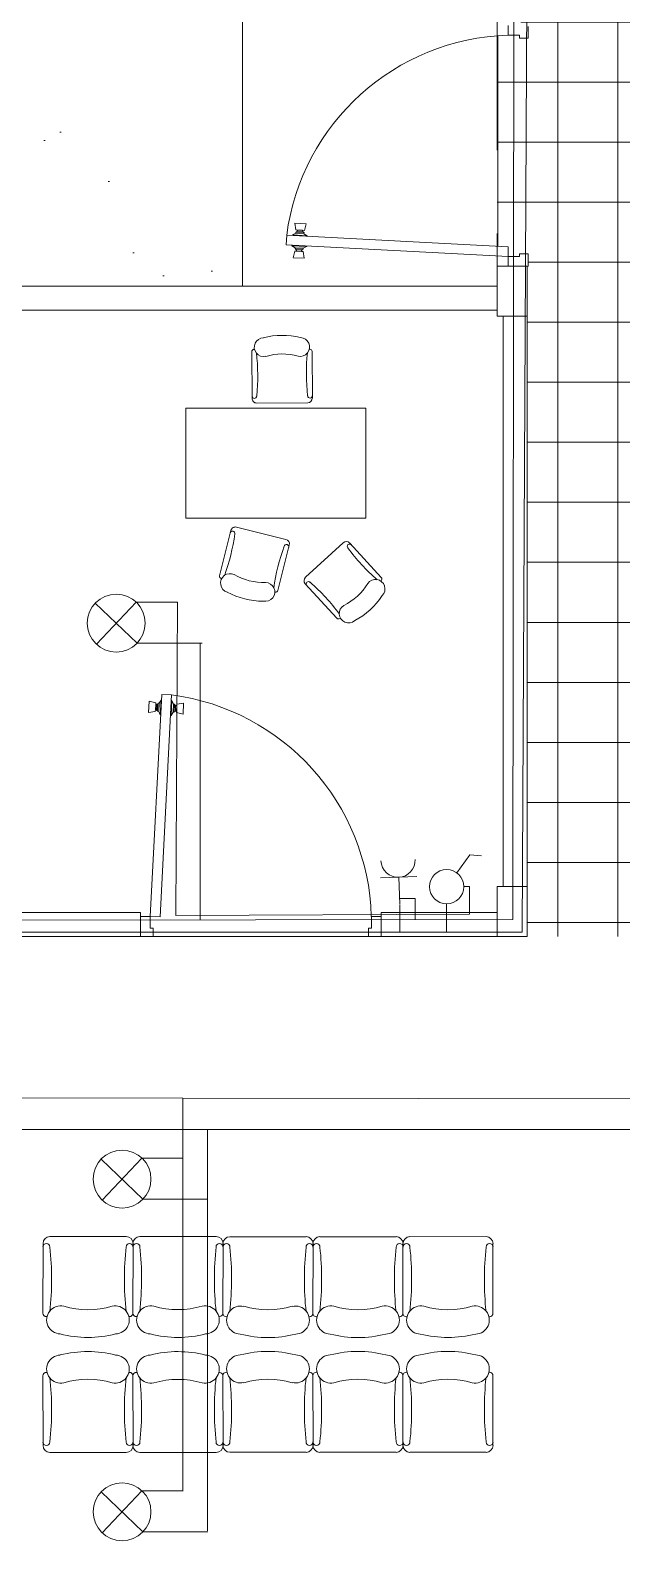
# Model space of a CAD drawing. Header units: millimetres. Extents: x 19.4 to 36.1, y 0 to 11.7.
# Drawn here: x 23.736 to 24.448, y 5.016 to 6.832 of the extents above; entities that cross this region are included whole.
import ezdxf

# ---------------------------------------------------------------- set-up
doc = ezdxf.new("R2010")
doc.units = ezdxf.units.MM
doc.header["$MEASUREMENT"] = 0
for name, pattern in [('CONTINUA', [0]), ('DIS', [3.5, 2.5, -1]), ('NASCOSTA', [0.375, 0.25, -0.125]), ('STYLE_02', [0.295276, 0.19685, -0.098425])]:
    doc.linetypes.add(name, pattern=pattern)
doc.layers.get('0').update_dxf_attribs({"lineweight": 9})
for name, color, linetype, lineweight in [('Fasa', 1, 'Continuous', 9), ('Fasa MCB to end', 30, 'Continuous', 9), ('Lampu', 7, 'Continuous', 9), ('netral2', 5, 'NASCOSTA', 9), ('Saklar_SK', 7, 'Continuous', 9), ('SEGMENTED 1 150', 253, 'Continuous', 5), ('WALL 1 150', 250, 'Continuous', 13)]:
    doc.layers.add(name, color=color, linetype=linetype, lineweight=lineweight)
doc.layers.add('FURNITURE K 1 150', color=7, linetype='Continuous', lineweight=9, true_color=0xa7aeab)
doc.layers.add('HATCH K 1 150', color=7, linetype='Continuous', lineweight=0, true_color=0xbdbdc2)
doc.layers.add('TREE M 1 150', color=7, linetype='Continuous', lineweight=9, true_color=0xa1acc9, transparency=0.7)

# ---------------------------------------------------------------- blocks, each defined once
blk = doc.blocks.new('PUERTA1')
at = {"lineweight": 15}
for p, q in [((-1.1414, 0), (-1.2, 0)), ((-0.0635, 0), (0, 0)), ((-0.0635, -0.0425), (-0.0635, 0)), ((-1.1556, -0.1), (-1.1556, -0.0425)), ((-1.1414, -0.0425), (-1.1556, -0.0425)), ((-1.1414, -0.0425), (-1.1414, 0)), ((-0.0635, -0.0425), (-0.0494, -0.0425)), ((-0.0494, -0.1), (-0.0494, -0.0425)), ((-1.1556, -0.1), (-1.205, -0.1)), ((-0.1561, -1.2076), (-0.0989, -0.0991)), ((-0.0494, -0.1), (-0.1076, -1.2102)), ((-0.0494, -0.1), (-0.0989, -0.0991)), ((-0.0494, -0.1), (0, -0.1)), ((-0.2166, -1.167), (-0.2137, -1.1109)), ((-0.1804, -1.1194), (-0.2137, -1.1109)), ((-0.1809, -1.1284), (-0.1822, -1.153)), ((-0.1809, -1.1284), (-0.1804, -1.1194)), ((-0.1753, -1.1287), (-0.1809, -1.1284)), ((-0.1753, -1.1287), (-0.1766, -1.1533)), ((-0.1753, -1.1287), (-0.1751, -1.1253)), ((-0.1695, -1.1256), (-0.1751, -1.1253)), ((-0.1695, -1.1256), (-0.1711, -1.157)), ((-0.1695, -1.1256), (-0.1693, -1.1211)), ((-0.1637, -1.1214), (-0.1693, -1.1211)), ((-0.1637, -1.1214), (-0.1658, -1.1618)), ((-0.1538, -1.105), (-0.1637, -1.1214)), ((-0.1538, -1.105), (-0.1577, -1.1791)), ((-0.1516, -1.1052), (-0.1538, -1.105)), ((-0.1, -1.1079), (-0.1039, -1.1819)), ((-0.1022, -1.1077), (-0.1, -1.1079)), ((-0.1, -1.1079), (-0.0919, -1.1252)), ((-0.0919, -1.1252), (-0.094, -1.1655)), ((-0.0919, -1.1252), (-0.0863, -1.1254)), ((-0.0865, -1.1299), (-0.0882, -1.1613)), ((-0.0865, -1.1299), (-0.0863, -1.1254)), ((-0.0865, -1.1299), (-0.0809, -1.1302)), ((-0.0811, -1.1336), (-0.0809, -1.1302)), ((-0.0755, -1.1339), (-0.075, -1.1249)), ((-0.075, -1.1249), (-0.041, -1.1199)), ((-0.044, -1.176), (-0.041, -1.1199)), ((-0.1827, -1.162), (-0.2166, -1.167)), ((-0.1822, -1.153), (-0.1827, -1.162)), ((-0.1766, -1.1533), (-0.1822, -1.153)), ((-0.1766, -1.1533), (-0.1768, -1.1567)), ((-0.1711, -1.157), (-0.1768, -1.1567)), ((-0.1711, -1.157), (-0.1714, -1.1615)), ((-0.1658, -1.1618), (-0.1714, -1.1615)), ((-0.1577, -1.1791), (-0.1658, -1.1618)), ((-0.1554, -1.1792), (-0.1577, -1.1791)), ((-0.1076, -1.2102), (-0.1561, -1.2076)), ((-0.1535, -1.1422), (-0.1535, -1.1422)), ((-0.1535, -1.1422), (-0.1535, -1.1422)), ((-0.1061, -1.1818), (-0.1039, -1.1819)), ((-0.1039, -1.1819), (-0.094, -1.1655)), ((-0.094, -1.1655), (-0.0884, -1.1658)), ((-0.0882, -1.1613), (-0.0884, -1.1658)), ((-0.0882, -1.1613), (-0.0826, -1.1616)), ((-0.0824, -1.1583), (-0.0826, -1.1616)), ((-0.0811, -1.1336), (-0.0824, -1.1583)), ((-0.0824, -1.1583), (-0.0768, -1.1586)), ((-0.0811, -1.1336), (-0.0755, -1.1339)), ((-0.0768, -1.1586), (-0.0772, -1.1675)), ((-0.0772, -1.1675), (-0.044, -1.176)), ((-0.0755, -1.1339), (-0.0768, -1.1586))]:
    blk.add_line(p, q, dxfattribs=at)
at = {"color": 8, "lineweight": 15}
blk.add_arc((-0.0065, -0.0679), 1.1495, 181.60091, 262.52577, dxfattribs=at)
blk = doc.blocks.new('saklar tunggal')
at = {"color": 30}
for p, q in [((6.9703, 1.4504), (6.9843, 1.4734)), ((6.9843, 1.4734), (6.9985, 1.4734))]:
    blk.add_line(p, q, dxfattribs=at)
blk.add_circle((6.9596, 1.4329), 0.0206, dxfattribs=at)
blk = doc.blocks.new('saklar')
at = {"color": 64}
for p, q in [((6.8013, 1.4433), (6.8013, 1.4759)), ((6.7795, 1.4433), (6.8231, 1.4433))]:
    blk.add_line(p, q, dxfattribs=at)
blk.add_arc((6.8013, 1.4228), 0.0206, 0, 180, dxfattribs=at)
blk = doc.blocks.new('lampu')
at = {"color": 250}
for p, q in [((7.1357, 3.4391), (7.1861, 3.391)), ((7.1848, 3.4404), (7.137, 3.3898)), ((7.1609, 3.4151), (7.1609, 3.4151))]:
    blk.add_line(p, q, dxfattribs=at)
at = {"color": 230}
blk.add_circle((7.1609, 3.4151), 0.0348, dxfattribs=at)
blk = doc.blocks.new('*U37')
at = {"layer": 'Fasa', "linetype": 'CONTINUA', "ltscale": 100}
blk.add_line((-0.0106, 0.0253), (0.0393, 0.0253), dxfattribs=at)
at = {"layer": 'netral2', "linetype": 'STYLE_02'}
blk.add_line((-0.0092, -0.024), (0.0691, -0.024), dxfattribs=at)
at = {"layer": 'Lampu', "color": 250}
blk.add_blockref('lampu', (-7.1952, -3.4151), dxfattribs=at)
blk = doc.blocks.new('*U38')
at = {"layer": 'netral2', "color": 0, "linetype": 'ByBlock', "lineweight": -2, "transparency": 16777216}
for p in [(0, 0), (0.82, 0), (1.64, 0)]:
    blk.add_blockref('*U37', p, dxfattribs=at)
blk = doc.blocks.new('*U52')
at = {"layer": 'Fasa', "linetype": 'CONTINUA', "ltscale": 100}
blk.add_line((-0.0106, 0.0253), (0.0393, 0.0253), dxfattribs=at)
at = {"layer": 'netral2', "linetype": 'STYLE_02'}
blk.add_line((-0.0092, -0.024), (0.0691, -0.024), dxfattribs=at)
at = {"layer": 'Lampu', "color": 250}
blk.add_blockref('lampu', (-7.1952, -3.4151), dxfattribs=at)
blk = doc.blocks.new('*U53')
at = {"layer": 'netral2', "color": 0, "linetype": 'ByBlock', "lineweight": -2, "transparency": 16777216}
for p in [(1.6, 0.4), (1.6, 0)]:
    blk.add_blockref('*U52', p, dxfattribs=at)

msp = doc.modelspace()

# ---------------------------------------------------------------- hatches: boundary and pattern name
at = {"layer": 'HATCH K 1 150'}
h = msp.add_hatch(dxfattribs=at)
h.set_pattern_fill('_USER,_O', color=256, scale=0.072172, double=1, pattern_type=0)
h.set_pattern_definition([(0, (-525.287496, -171.13314), (0, 0.072171593), []), (90, (-525.287496, -171.13314), (-0.072171593, 4e-18), [])])
h.paths.add_polyline_path([(24.6366, 6.7173, -0.414214), (24.6481, 6.7288), (24.6938, 6.7288), (24.6938, 6.8132), (24.6938, 6.8494), (24.6938, 6.8647), (24.6938, 6.9655), (24.6481, 6.9655, -0.414214), (24.6366, 6.977), (24.6366, 7.0347, -0.414214), (24.6481, 7.0463), (24.6938, 7.0463), (24.6938, 7.1378), (24.4777, 7.1378), (24.3269, 7.1379), (24.3269, 6.8369), (24.3356, 6.8369), (24.3356, 6.8228), (24.3254, 6.8228), (24.3254, 6.8262), (24.3116, 6.8262, 0.011999), (24.2983, 6.8255), (24.2983, 6.5727), (24.3118, 6.572), (24.3116, 6.5601), (24.3254, 6.5601), (24.3254, 6.5635), (24.3356, 6.5635), (24.3356, 6.5482), (24.3344, 6.4884), (24.3344, 5.8028), (24.3344, 5.7426), (24.6938, 5.7426), (24.6938, 6.5245), (24.6938, 6.648), (24.6481, 6.648, -0.414214), (24.6366, 6.6595)])
h.paths.add_polyline_path([(24.5313, 7.1108), (24.6401, 7.1108), (24.6401, 7.165), (24.5313, 7.165)], flags=9)
h.paths.add_polyline_path([(24.5466, 6.2155), (24.5466, 6.5803), (24.4719, 6.5803), (24.4719, 6.2155)], flags=24)
at = {"layer": 'TREE M 1 150', "ltscale": 0.8}
h = msp.add_hatch(dxfattribs=at)
h.set_pattern_fill('AR-SAND', color=256, scale=0.007217, style=0, double=1)
h.set_pattern_definition([(37.5, (-525.2875, -171.13314), (-0.01154768, 0.35321733), [0, -0.27864009, 0, -0.31163694, 0, -0.29788825]), (7.5, (-525.2875, -171.13314), (0.3244281, 0.5173441), [0, -0.150319, 0, -0.25114271, 0, -0.09624082]), (327.5, (-525.51297, -171.13314), (0.5708718, 0.00103724), [0, -0.09165792, 0, -0.32996852, 0, -0.43079224]), (317.5, (-525.51297, -171.13314), (0.55107086, 0.16089164), [0, -0.04582896, 0, -0.2163127, 0, -0.2474764])])
h.paths.add_polyline_path([(21.7523, 9.9579), (21.749, 6.5245), (23.9917, 6.5245), (23.9917, 9.9579)])

# ---------------------------------------------------------------- linework, layer by layer
at = {"layer": 'Fasa', "linetype": 'CONTINUA', "ltscale": 100}
for p, q in [((23.9135, 6.1447), (23.9117, 5.7679)), ((24.2649, 5.8026), (24.258, 5.8026)), ((24.2649, 5.7693), (24.2649, 5.8026)), ((23.9117, 5.7679), (24.2649, 5.7693)), ((23.121, 5.5493), (23.9202, 5.5484)), ((23.9202, 5.5484), (23.9202, 5.4762)), ((23.9202, 5.5484), (24.7199, 5.5468)), ((23.9202, 5.4762), (23.9202, 5.0762))]:
    msp.add_line(p, q, dxfattribs=at)
at = {"layer": 'Fasa MCB to end', "linetype": 'CONTINUA', "ltscale": 100}
for p, q in [((24.3283, 5.7479), (24.3356, 7.1452)), ((24.1812, 5.7807), (24.1812, 5.7479)), ((24.2375, 5.7818), (24.2375, 5.7479)), ((21.7546, 5.7476), (24.3283, 5.7479))]:
    msp.add_line(p, q, dxfattribs=at)
at = {"layer": 'FURNITURE K 1 150', "ltscale": 0.016}
for p, q in [((24.0058, 6.4485), (24.0058, 6.4485)), ((24.0728, 6.4488), (24.0728, 6.4488)), ((24.003, 6.4457), (24.0034, 6.3896)), ((24.0759, 6.3899), (24.0756, 6.446)), ((23.9236, 6.2457), (23.9236, 6.378)), ((23.9236, 6.378), (24.1401, 6.378)), ((24.009, 6.384), (24.0703, 6.3843)), ((24.1401, 6.378), (24.1401, 6.2457)), ((24.1401, 6.2457), (23.9236, 6.2457)), ((23.9779, 6.2308), (23.9642, 6.1764)), ((24.0441, 6.2199), (23.9846, 6.2349)), ((24.0345, 6.1587), (24.0482, 6.2131)), ((24.113, 6.216), (24.0678, 6.1746)), ((24.1588, 6.1743), (24.1209, 6.2156)), ((23.9662, 6.173), (23.9662, 6.173)), ((24.0674, 6.1667), (24.1053, 6.1253)), ((24.1586, 6.1703), (24.1586, 6.1703)), ((24.0311, 6.1567), (24.0311, 6.1567)), ((24.1092, 6.1252), (24.1092, 6.1252)), ((23.7601, 5.3818), (23.8518, 5.3819)), ((23.8684, 5.3819), (23.9601, 5.3819)), ((23.9767, 5.3817), (24.0684, 5.3817)), ((24.085, 5.3817), (24.1767, 5.3817)), ((24.1933, 5.3817), (24.285, 5.3818)), ((23.7517, 5.2897), (23.7518, 5.3735)), ((23.86, 5.2897), (23.8601, 5.3735)), ((23.9683, 5.2896), (23.9684, 5.3736)), ((24.0766, 5.2896), (24.0767, 5.3734)), ((24.185, 5.3734), (24.185, 5.2896)), ((24.2933, 5.3734), (24.2933, 5.2896)), ((23.7559, 5.2855), (23.7559, 5.2855)), ((23.8559, 5.2856), (23.8559, 5.2856)), ((23.8642, 5.2856), (23.8642, 5.2856)), ((23.9642, 5.2856), (23.9642, 5.2856)), ((23.9725, 5.2854), (23.9725, 5.2854)), ((24.0725, 5.2854), (24.0725, 5.2854)), ((24.0808, 5.2854), (24.0808, 5.2854)), ((24.1808, 5.2854), (24.1808, 5.2854)), ((24.1891, 5.2854), (24.1891, 5.2854)), ((24.2891, 5.2855), (24.2891, 5.2855)), ((23.7517, 5.2144), (23.7518, 5.1306)), ((23.7559, 5.2186), (23.7559, 5.2186)), ((23.8559, 5.2185), (23.8559, 5.2185)), ((23.86, 5.2144), (23.8601, 5.1306)), ((23.8642, 5.2185), (23.8642, 5.2185)), ((23.9642, 5.2185), (23.9642, 5.2185)), ((23.9684, 5.1306), (23.9683, 5.2146)), ((23.9725, 5.2187), (23.9725, 5.2187)), ((24.0725, 5.2187), (24.0725, 5.2187)), ((24.0766, 5.2145), (24.0767, 5.1307)), ((24.0808, 5.2187), (24.0808, 5.2187)), ((24.1808, 5.2187), (24.1808, 5.2187)), ((24.185, 5.1307), (24.185, 5.2145)), ((24.1891, 5.2187), (24.1891, 5.2187)), ((24.2891, 5.2186), (24.2891, 5.2186)), ((24.2933, 5.1307), (24.2933, 5.2145)), ((23.7601, 5.1223), (23.8518, 5.1223)), ((23.8684, 5.1223), (23.9601, 5.1222)), ((23.9767, 5.1224), (24.0684, 5.1224)), ((24.085, 5.1224), (24.1767, 5.1224)), ((24.1933, 5.1224), (24.285, 5.1224))]:
    msp.add_line(p, q, dxfattribs=at)
for centre, radius, start, end in [((24.0058, 6.4457), 0.00279, 90.2717, 180.2717), ((24.0173, 6.4512), 0.0113, 91.8413, 282.9521), ((24.0396, 6.3747), 0.0907, 76.0217, 104.5217), ((24.0613, 6.4514), 0.0113, 257.5913, 88.702), ((24.0728, 6.446), 0.00279, 0.2717, 90.2717), ((23.7699, 6.417), 0.2403, 354.1308, 6.5346), ((24.0396, 6.3733), 0.0697, 74.0115, 106.5319), ((24.309, 6.42), 0.2403, 174.1308, 186.5346), ((24.0061, 6.3924), 0.00279, 180.2717, 0.2717), ((24.0089, 6.3896), 0.00558, 180.2717, 270.2717), ((24.0731, 6.3927), 0.00279, 180.2717, 0.2717), ((24.0703, 6.3899), 0.00558, 270.2717, 0.2717), ((23.9799, 6.2274), 0.00279, 345.8633, 165.8633), ((23.9833, 6.2294), 0.00558, 75.8633, 165.8633), ((23.7446, 6.2597), 0.2403, 339.7224, 352.1263), ((24.2675, 6.1285), 0.2403, 159.7224, 172.1263), ((24.0448, 6.2111), 0.00279, 345.8633, 165.8633), ((24.0428, 6.2145), 0.00558, 345.8633, 75.8633), ((24.1168, 6.2119), 0.00558, 42.4512, 132.4512), ((24.1207, 6.2117), 0.00279, 42.4512, 222.4512), ((24.3123, 6.3521), 0.2403, 216.3103, 228.7142), ((23.9669, 6.1757), 0.00279, 165.8633, 255.8633), ((23.9767, 6.1676), 0.0113, 63.1829, 254.2937), ((24.0171, 6.2379), 0.0697, 239.6031, 272.1235), ((24.0194, 6.1569), 0.0113, 257.433, 88.5437), ((24.0318, 6.1594), 0.00279, 255.8633, 345.8633), ((24.0715, 6.1705), 0.00558, 132.4512, 222.4512), ((24.0713, 6.1665), 0.00279, 42.4512, 222.4512), ((23.9149, 5.9879), 0.2403, 36.3103, 48.7142), ((24.0831, 6.2033), 0.0697, 296.191, 328.7114), ((24.152, 6.1606), 0.0113, 314.0209, 145.1316), ((24.1568, 6.1724), 0.00279, 312.4512, 42.4512), ((24.0167, 6.2365), 0.0907, 241.6133, 270.1134), ((24.1195, 6.1309), 0.0113, 119.7709, 310.8816), ((24.0841, 6.2023), 0.0907, 298.2012, 326.7013), ((24.1074, 6.1272), 0.00279, 222.4512, 312.4512), ((23.7601, 5.3735), 0.00833, 90.0156, 180.0156), ((23.8518, 5.3735), 0.00833, 0.0156, 90.0156), ((23.8684, 5.3735), 0.00833, 90.0156, 180.0156), ((23.9601, 5.3736), 0.00833, 0.0156, 90.0156), ((23.9767, 5.3733), 0.00833, 90.0156, 180.0156), ((24.0684, 5.3734), 0.00833, 0.0156, 90.0156), ((24.085, 5.3734), 0.00833, 90.0156, 180.0156), ((24.1767, 5.3734), 0.00833, 0.0156, 90.0156), ((24.1934, 5.3734), 0.00833, 90.0156, 180.0156), ((24.285, 5.3734), 0.00833, 0.0156, 90.0156), ((23.7559, 5.3693), 0.00417, 0.0156, 180.0156), ((23.4033, 5.3308), 0.3588, 353.7526, 6.1565), ((24.2085, 5.3303), 0.3588, 173.7526, 186.1565), ((23.8559, 5.3694), 0.00417, 0.0156, 180.0156), ((23.8643, 5.3694), 0.00417, 0.0156, 180.0156), ((23.5116, 5.3309), 0.3588, 353.7526, 6.1565), ((24.3168, 5.3303), 0.3588, 173.7526, 186.1565), ((23.9642, 5.3694), 0.00417, 0.0156, 180.0156), ((23.9726, 5.3692), 0.00417, 0.0156, 180.0156), ((23.6199, 5.3307), 0.3588, 353.7526, 6.1565), ((24.4251, 5.3301), 0.3588, 173.7526, 186.1565), ((24.0725, 5.3692), 0.00417, 0.0156, 180.0156), ((24.0809, 5.3692), 0.00417, 0.0156, 180.0156), ((23.7283, 5.3307), 0.3588, 353.7526, 6.1565), ((24.5334, 5.3302), 0.3588, 173.7526, 186.1565), ((24.1809, 5.3692), 0.00417, 0.0156, 180.0156), ((24.1892, 5.3692), 0.00417, 0.0156, 180.0156), ((23.8366, 5.3307), 0.3588, 353.7526, 6.1565), ((24.6417, 5.3302), 0.3588, 173.7526, 186.1565), ((24.2892, 5.3693), 0.00417, 0.0156, 180.0156), ((23.7559, 5.2897), 0.00417, 180.0156, 270.0156), ((23.773, 5.2816), 0.0169, 77.3352, 268.4459), ((23.8058, 5.398), 0.1041, 253.7554, 286.2758), ((23.8387, 5.2816), 0.0169, 271.5852, 102.6959), ((23.8559, 5.2897), 0.00417, 270.0156, 0.0156), ((23.8642, 5.2897), 0.00417, 180.0156, 270.0156), ((23.8813, 5.2816), 0.0169, 77.3352, 268.4459), ((23.9142, 5.3981), 0.1041, 253.7554, 286.2758), ((23.947, 5.2816), 0.0169, 271.5852, 102.6959), ((23.9642, 5.2898), 0.00417, 270.0156, 0.0156), ((23.9725, 5.2896), 0.00417, 180.0156, 270.0156), ((23.9896, 5.2814), 0.0169, 77.3352, 268.4459), ((24.0225, 5.3979), 0.1041, 253.7554, 286.2758), ((24.0554, 5.2814), 0.0169, 271.5852, 102.6959), ((24.0725, 5.2896), 0.00417, 270.0156, 0.0156), ((24.0808, 5.2896), 0.00417, 180.0156, 270.0156), ((24.0979, 5.2815), 0.0169, 77.3352, 268.4459), ((24.1308, 5.3979), 0.1041, 253.7554, 286.2758), ((24.1637, 5.2815), 0.0169, 271.5852, 102.6959), ((24.1808, 5.2896), 0.00417, 270.0156, 0.0156), ((24.1891, 5.2896), 0.00417, 180.0156, 270.0156), ((24.2063, 5.2815), 0.0169, 77.3352, 268.4459), ((24.2391, 5.3979), 0.1041, 253.7554, 286.2758), ((24.272, 5.2815), 0.0169, 271.5852, 102.6959), ((24.2891, 5.2896), 0.00417, 270.0156, 0.0156), ((23.8058, 5.396), 0.1354, 255.7655, 284.2656), ((23.9142, 5.396), 0.1354, 255.7655, 284.2656), ((24.0225, 5.3958), 0.1354, 255.7655, 284.2656), ((24.1308, 5.3958), 0.1354, 255.7655, 284.2656), ((24.2391, 5.3959), 0.1354, 255.7655, 284.2656), ((23.773, 5.2225), 0.0169, 91.5541, 282.6648), ((23.8058, 5.1082), 0.1354, 75.7344, 104.2345), ((23.8387, 5.2225), 0.0169, 257.3041, 88.4148), ((23.8813, 5.2225), 0.0169, 91.5541, 282.6648), ((23.9142, 5.1081), 0.1354, 75.7344, 104.2345), ((23.947, 5.2225), 0.0169, 257.3041, 88.4148), ((23.9896, 5.2227), 0.0169, 91.5541, 282.6648), ((24.0225, 5.1083), 0.1354, 75.7344, 104.2345), ((24.0554, 5.2227), 0.0169, 257.3041, 88.4148), ((24.0979, 5.2226), 0.0169, 91.5541, 282.6648), ((24.1308, 5.1083), 0.1354, 75.7344, 104.2345), ((24.1637, 5.2226), 0.0169, 257.3041, 88.4148), ((24.2063, 5.2226), 0.0169, 91.5541, 282.6648), ((24.2391, 5.1083), 0.1354, 75.7344, 104.2345), ((24.272, 5.2226), 0.0169, 257.3041, 88.4148), ((23.7559, 5.2144), 0.00417, 89.9844, 179.9844), ((23.8559, 5.2144), 0.00417, 359.9844, 89.9844), ((23.8642, 5.2144), 0.00417, 89.9844, 179.9844), ((23.9642, 5.2143), 0.00417, 359.9844, 89.9844), ((23.9725, 5.2146), 0.00417, 89.9844, 179.9844), ((24.0725, 5.2145), 0.00417, 359.9844, 89.9844), ((24.0808, 5.2145), 0.00417, 89.9844, 179.9844), ((24.1808, 5.2145), 0.00417, 359.9844, 89.9844), ((24.1891, 5.2145), 0.00417, 89.9844, 179.9844), ((24.2891, 5.2145), 0.00417, 359.9844, 89.9844), ((23.4033, 5.1733), 0.3588, 353.8435, 6.2474), ((23.8058, 5.1061), 0.1041, 73.7242, 106.2446), ((24.2085, 5.1738), 0.3588, 173.8435, 186.2474), ((23.5116, 5.1732), 0.3588, 353.8435, 6.2474), ((23.9142, 5.106), 0.1041, 73.7242, 106.2446), ((24.3168, 5.1738), 0.3588, 173.8435, 186.2474), ((23.6199, 5.1734), 0.3588, 353.8435, 6.2474), ((24.0225, 5.1062), 0.1041, 73.7242, 106.2446), ((24.4251, 5.174), 0.3588, 173.8435, 186.2474), ((23.7283, 5.1734), 0.3588, 353.8435, 6.2474), ((24.1308, 5.1062), 0.1041, 73.7242, 106.2446), ((24.5334, 5.1739), 0.3588, 173.8435, 186.2474), ((23.8366, 5.1734), 0.3588, 353.8435, 6.2474), ((24.2391, 5.1062), 0.1041, 73.7242, 106.2446), ((24.6417, 5.1739), 0.3588, 173.8435, 186.2474), ((23.7559, 5.1348), 0.00417, 179.9844, 359.9844), ((23.7601, 5.1306), 0.00833, 179.9844, 269.9844), ((23.8559, 5.1348), 0.00417, 179.9844, 359.9844), ((23.8518, 5.1306), 0.00833, 269.9844, 359.9844), ((23.8643, 5.1348), 0.00417, 179.9844, 359.9844), ((23.8684, 5.1306), 0.00833, 179.9844, 269.9844), ((23.9642, 5.1347), 0.00417, 179.9844, 359.9844), ((23.9601, 5.1306), 0.00833, 269.9844, 359.9844), ((23.9726, 5.1349), 0.00417, 179.9844, 359.9844), ((23.9767, 5.1308), 0.00833, 179.9844, 269.9844), ((24.0725, 5.1349), 0.00417, 179.9844, 359.9844), ((24.0684, 5.1307), 0.00833, 269.9844, 359.9844), ((24.0809, 5.1349), 0.00417, 179.9844, 359.9844), ((24.085, 5.1307), 0.00833, 179.9844, 269.9844), ((24.1809, 5.1349), 0.00417, 179.9844, 359.9844), ((24.1767, 5.1307), 0.00833, 269.9844, 359.9844), ((24.1892, 5.1349), 0.00417, 179.9844, 359.9844), ((24.1934, 5.1307), 0.00833, 179.9844, 269.9844), ((24.2892, 5.1348), 0.00417, 179.9844, 359.9844), ((24.285, 5.1307), 0.00833, 269.9844, 359.9844)]:
    msp.add_arc(centre, radius, start, end, dxfattribs=at)
at = {"layer": 'netral2', "linetype": 'CONTINUA', "ltscale": 100}
for p, q in [((24.3171, 5.763), (24.3188, 7.1544)), ((23.9409, 6.0958), (23.9409, 5.7629)), ((24.1811, 5.7884), (24.1997, 5.7884)), ((24.1997, 5.7884), (24.1996, 5.7629)), ((21.771, 5.7606), (24.3171, 5.763)), ((23.1508, 5.5099), (23.9498, 5.5106)), ((23.9498, 5.5106), (23.9498, 5.4269)), ((23.9502, 5.5107), (24.7511, 5.5107)), ((23.9498, 5.4269), (23.9498, 5.0282))]:
    msp.add_line(p, q, dxfattribs=at)
at = {"layer": 'SEGMENTED 1 150', "linetype": 'DIS', "ltscale": 0.07}
msp.add_line((24.2983, 7.1379), (24.2983, 6.5485), dxfattribs=at)
at = {"layer": 'SEGMENTED 1 150', "linetype": 'NASCOSTA', "lineweight": 9, "ltscale": 1.5}
msp.add_line((23.8689, 5.7426), (24.1588, 5.7426), dxfattribs=at)
at = {"layer": 'WALL 1 150', "lineweight": 15, "ltscale": 0.5}
for p, q in [((23.9917, 6.5245), (23.9917, 9.9579)), ((24.2983, 6.5245), (23.4323, 6.5245)), ((24.2983, 6.5245), (24.2983, 6.4884)), ((24.2983, 6.4956), (23.4323, 6.4956)), ((24.3056, 6.4884), (24.3056, 5.8028)), ((24.3344, 6.4884), (24.3344, 5.8028)), ((23.8689, 5.7715), (23.4323, 5.7715)), ((23.8689, 5.7426), (23.8689, 5.7715)), ((24.2983, 5.7715), (24.1588, 5.7715)), ((24.1588, 5.7715), (24.1588, 5.7426)), ((23.8689, 5.7426), (23.4323, 5.7426)), ((24.2983, 5.7426), (24.1588, 5.7426))]:
    msp.add_line(p, q, dxfattribs=at)
at = {"layer": 'WALL 1 150', "linetype": 'CONTINUA', "lineweight": 15, "ltscale": 0.5}
msp.add_line((24.2983, 6.5485), (24.2983, 6.5125), dxfattribs=at)
at = {"layer": 'WALL 1 150', "linetype": 'CONTINUA', "lineweight": 15}
for p, q in [((24.2983, 6.4884), (24.2983, 6.5485)), ((24.2983, 6.5485), (24.3344, 6.5485)), ((24.3344, 6.5485), (24.3344, 6.4884)), ((24.3344, 6.4884), (24.2983, 6.4884)), ((24.2983, 5.7426), (24.2983, 5.8028)), ((24.2983, 5.8028), (24.3344, 5.8028)), ((24.3344, 5.8028), (24.3344, 5.7426)), ((24.3344, 5.7426), (24.2983, 5.7426))]:
    msp.add_line(p, q, dxfattribs=at)

# ---------------------------------------------------------------- block references
at = {"lineweight": 15, "xscale": 0.240571977810322, "yscale": 0.240571977810322, "zscale": 0.240571977810322}
for p, rotation in [((24.3356, 6.5482), 270), ((23.8689, 5.7426), 180)]:
    msp.add_blockref('PUERTA1', p, dxfattribs=dict(at, rotation=rotation))
at = {"layer": 'netral2', "linetype": 'CONTINUA'}
for name, p in [('*U38', (22.2342, 6.1194)), ('*U53', (22.2812, 5.0509))]:
    msp.add_blockref(name, p, dxfattribs=at)
at = {"layer": 'Saklar_SK', "color": 250}
for name, p, rotation in [('saklar', (30.9181, 7.5278), 182.2899892476315), ('saklar tunggal', (17.1823, 4.958), 355.1918437598782)]:
    msp.add_blockref(name, p, dxfattribs=dict(at, rotation=rotation))

doc.saveas('drawing.dxf')
